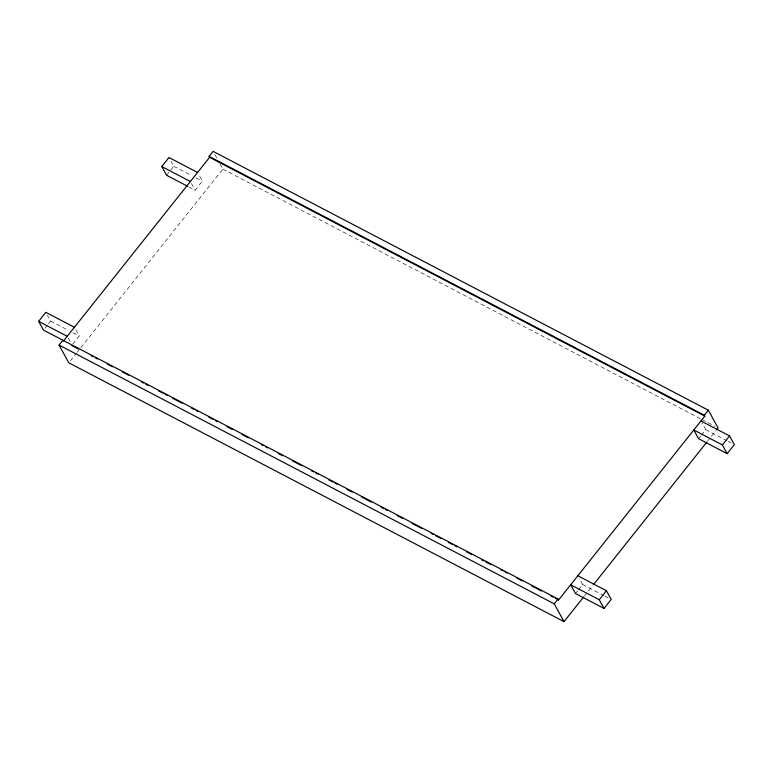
<?xml version="1.0" encoding="UTF-8"?>
<svg xmlns="http://www.w3.org/2000/svg" width="773" height="773" viewBox="0 0 773 773"><rect width="100%" height="100%" fill="white"/><g stroke="black" fill="none" stroke-linecap="round" stroke-linejoin="round"><path stroke-width="0.58" stroke-dasharray="3.87 2.9" d="M44.873 328.264L47.752 324.65M48.467 323.752L50.622 321.037L47.433 315.229M166.572 175.268L173.761 166.243L169.5 158.494M72.739 344.101L79.204 335.975L75.483 329.201M188.805 186.892L195.163 190.206L202.342 181.182L198.613 174.408M70.304 360.933L76.314 353.377M77.068 352.43L80.073 348.652M80.827 347.705L222.875 169.132L220.005 163.905M575.45 593.5L577.605 590.794M578.32 589.896L582.629 584.475L579.441 578.668M698.579 438.706L700.734 436.001M701.459 435.093L705.768 429.682L702.039 422.899M584.311 596.128L592.582 585.731M707.566 441.17L710.58 437.392M711.324 436.455L715.837 430.783M222.875 169.132L700.976 419.005M702.048 419.565L714.88 426.271M705.768 429.682L726.939 440.745M728.002 441.296L731.171 442.958M173.761 166.243L191.752 175.645M195.994 177.858L202.342 181.182M582.629 584.475L603.8 595.539M604.863 596.089L609.095 598.302M50.622 321.037L68.623 330.448M72.855 332.661L79.204 335.975M214.836 154.494L217.706 159.721M191.433 183.433L195.163 190.206M68.295 338.236L70.43 342.101"/><path stroke-width="1.16" d="M716.59 429.836L718.088 427.942L708.319 410.183L213.106 151.363L209.106 156.397L704.319 415.207L704.821 416.125L558.599 599.954L558.096 599.036L43.443 330.071L38.65 321.355L45.829 312.331L74.421 327.269M187.752 186.341L166.572 175.268L161.789 166.562L168.968 157.528L197.55 172.466M583.557 597.075L564.019 621.637L68.797 362.817L59.038 345.058L62.884 340.217L63.386 341.135L209.609 157.315L209.106 156.397M564.019 621.637L554.251 603.868L558.096 599.036M704.319 415.207L708.319 410.183M593.326 584.794L706.822 442.117M606.428 590.698L611.211 599.413L604.032 608.448L599.239 599.732L606.428 590.698L577.837 575.759M729.557 435.904L734.35 444.62L727.171 453.645L722.378 444.939L729.557 435.904L700.976 420.966M209.609 157.315L704.821 416.125M722.378 444.939L693.796 429.991L698.579 438.706L727.171 453.645M161.789 166.562L190.371 181.5M599.239 599.732L570.658 584.794L575.45 593.5L604.032 608.448M38.65 321.355L67.232 336.294M71.947 345.608L78.363 348.961M91.195 355.667L93.33 356.788M95.475 357.899L97.611 359.02M107.234 364.054L112.587 366.846M122.211 371.881L128.627 375.234M141.469 381.939L143.604 383.06M145.739 384.171L147.885 385.292M158.581 390.887L162.852 393.119M164.997 394.24L167.132 395.351M172.485 398.153L182.109 403.177M191.733 408.212L193.878 409.332M196.013 410.453L198.149 411.565M208.845 417.159L213.126 419.391M215.271 420.512L217.406 421.633M227.03 426.657L232.383 429.459M242.007 434.484L248.423 437.837M261.255 444.552L263.4 445.663M265.535 446.784L267.68 447.905M278.367 453.49L282.647 455.732M292.271 460.756L301.905 465.79M311.529 470.825L313.664 471.936M315.809 473.057L317.945 474.178M328.641 479.762L332.921 482.004M335.057 483.115L337.202 484.236M346.826 489.27L352.169 492.063M361.803 497.097L371.426 502.121M381.05 507.156L383.186 508.276M385.331 509.388L387.466 510.509M397.09 515.543L402.443 518.335M412.067 523.369L421.691 528.394M431.324 533.428L433.46 534.549M435.595 535.66L440.948 538.462M448.437 542.375L452.717 544.607M454.853 545.728L456.988 546.849M466.621 551.874L471.965 554.666M481.589 559.7L483.734 560.821M485.869 561.942L491.222 564.734M500.846 569.759L502.981 570.88M505.127 572.001L507.262 573.122M516.886 578.146L522.239 580.948M531.863 585.973L541.486 591.007M551.11 596.041L553.255 597.152M555.391 598.273L558.599 599.954M59.038 345.058L554.251 603.868"/></g></svg>
